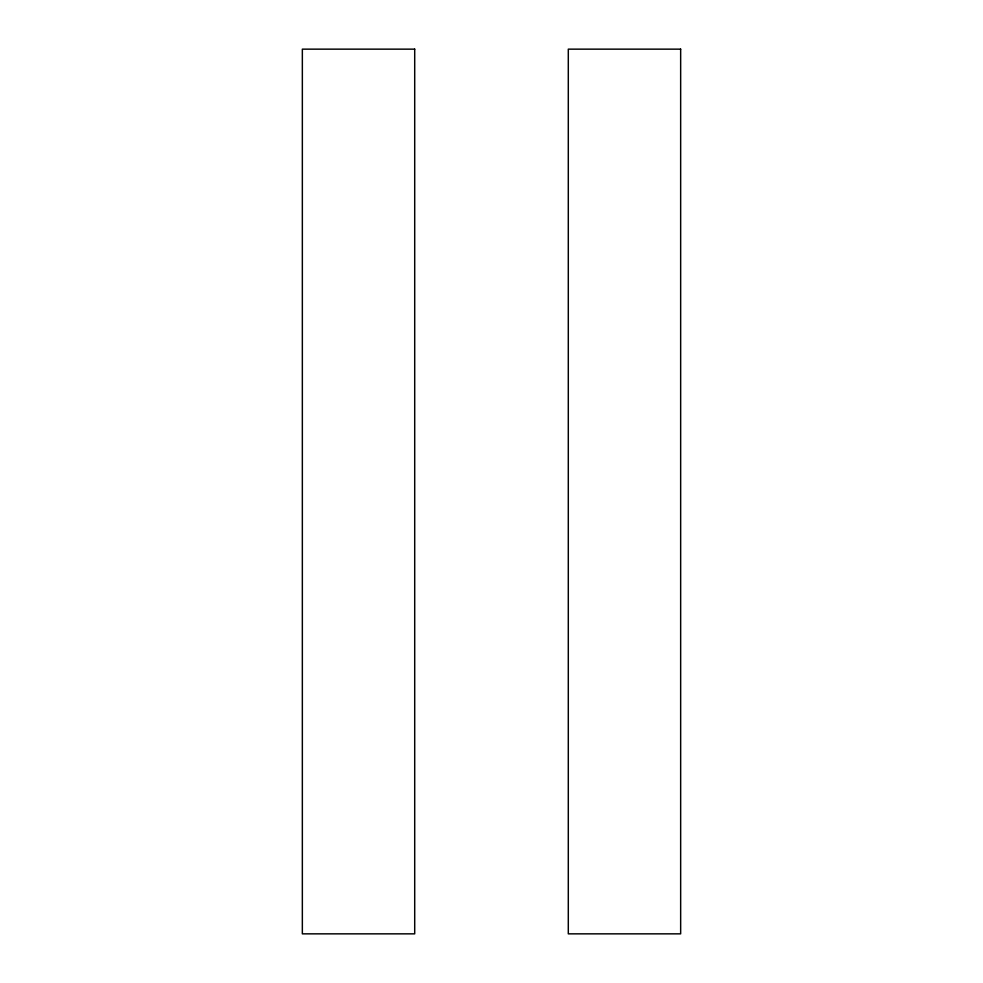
<?xml version="1.0" encoding="UTF-8"?>
<svg xmlns="http://www.w3.org/2000/svg" width="983" height="983" viewBox="0 0 983 983"><rect width="100%" height="100%" fill="white"/><g stroke="black" fill="none" stroke-linecap="round" stroke-linejoin="round"><path stroke-width="1.47" d="M414.703 49.15L302.346 49.15L302.346 933.85L414.703 933.85L414.703 49.15M680.654 49.15L568.297 49.15L568.297 933.85L680.654 933.85L680.654 49.15"/></g></svg>
